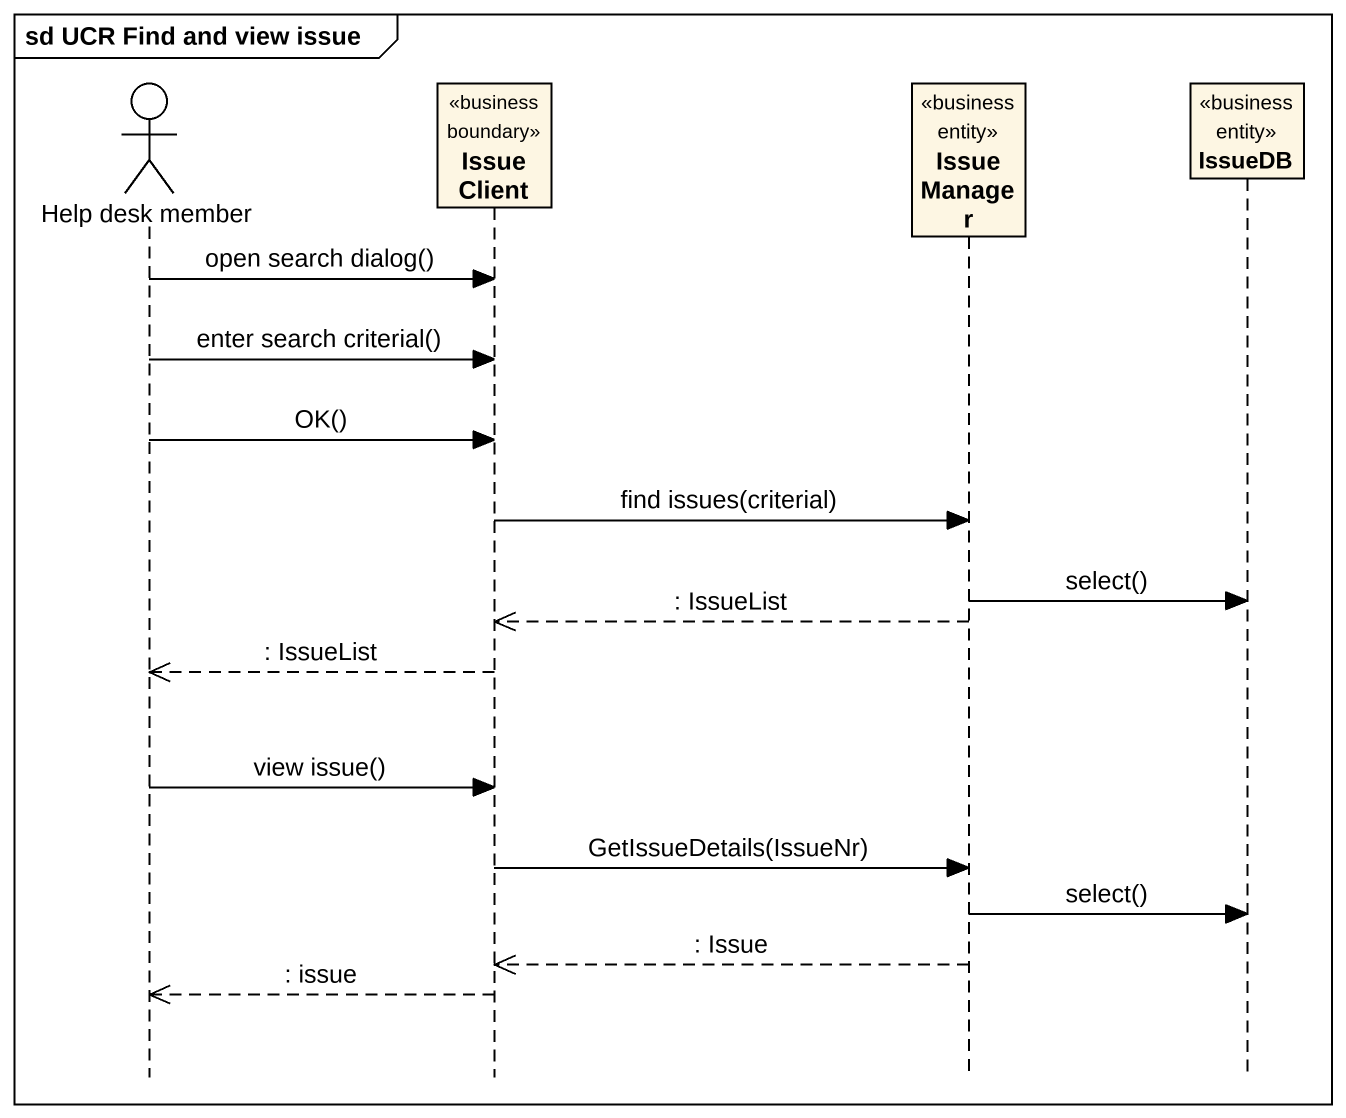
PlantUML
@startuml
mainframe sd UCR Find and view issue
hide footbox
actor "Help desk member" as Help_desk_member
participant IssueClient <<business boundary>>
participant IssueManager <<business entity>>
participant IssueDB <<business entity>>

Help_desk_member -> IssueClient : open search dialog()
Help_desk_member -> IssueClient : enter search criterial()
Help_desk_member -> IssueClient : OK()
IssueClient -> IssueManager : find issues(criterial)
IssueManager -> IssueDB : select()
IssueManager -->> IssueClient : : IssueList
IssueClient -->> Help_desk_member : : IssueList
Help_desk_member -> IssueClient : view issue()
IssueClient -> IssueManager : GetIssueDetails(IssueNr)
IssueManager -> IssueDB : select()
IssueManager -->> IssueClient : : Issue
IssueClient -->> Help_desk_member : : issue
@enduml
